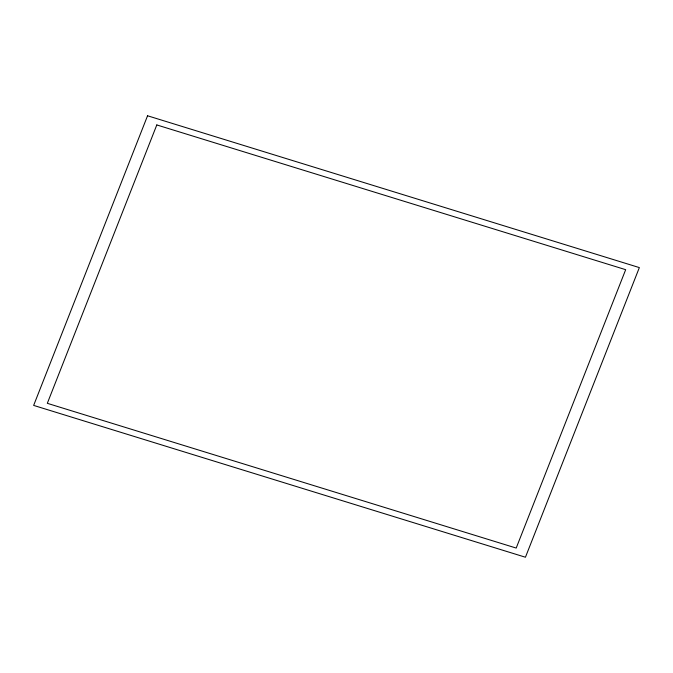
<?xml version="1.0" encoding="UTF-8"?>
<svg xmlns="http://www.w3.org/2000/svg" width="673" height="673" viewBox="0 0 673 673"><rect width="100%" height="100%" fill="white"/><g stroke="black" fill="none" stroke-linecap="round" stroke-linejoin="round"><path stroke-width="1.01" d="M147.555 115.773L33.65 405.407L525.445 557.227L639.35 267.593L147.555 115.773M156.801 124.934L47.32 403.32L516.199 548.066L625.68 269.68L156.801 124.934"/></g></svg>
